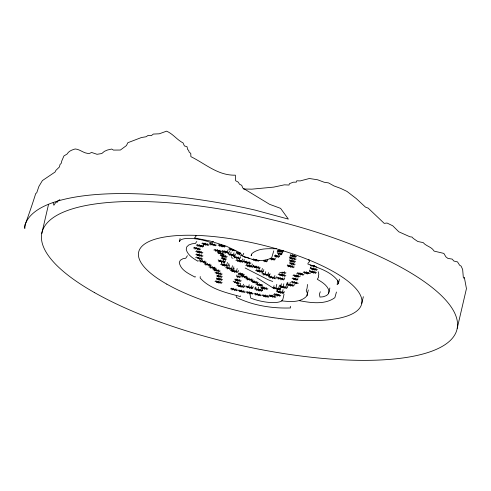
<?xml version="1.0" encoding="UTF-8"?>
<svg xmlns="http://www.w3.org/2000/svg" width="491" height="491" viewBox="0 0 491 491"><rect width="100%" height="100%" fill="white"/><g stroke="black" fill="none" stroke-linecap="round" stroke-linejoin="round"><path stroke-width="0.74" d="M200.26 276.574L200.15 277.974C210.136 289.273 226.32 292.648 240.314 296.57L240.473 295.889M273.763 250.84L271.719 257.757C261.648 263.55 248.949 258.782 239.099 254.559L240.406 252.662M284.025 294.232L282.89 299.301L281.865 300.805A22.248 6.764 13.1 0 1 254.43 299.449L250.729 298.105L250.023 294.575L250.318 293.311M281.539 300.83C289.954 301.775 300.903 302.873 306.973 295.748L307.372 293.237L306.243 290.684L307.09 288.205L307.501 284.442M180.093 238.522L179.356 241.682L180.381 240.179A22.248 6.764 13.1 0 1 207.816 241.535L211.517 242.879L213.407 241.308M320.292 291.746L319.426 294.177L319.954 297.08L323.195 296.779L326.54 295.57L328.547 293.661L329.068 291.175C327.693 285.388 322.071 282.116 317.309 279.305L318.702 276.856L318.321 275.997L318.825 274.322L318.205 271.658M41.766 233.495L48.456 204.747M200.629 245.555L200.291 246.991L199.463 244.518M198.149 260.586L197.99 261.267C193.227 258.456 187.605 255.185 186.224 249.397L186.752 246.912L188.759 245.003L192.104 243.794L195.344 243.493L196.811 241.468M195.246 276.464L195.087 277.145C188.943 273.775 180.418 270.13 179.283 262.366L180.369 260.199L182.953 258.714L185.782 258.211L187.402 255.694M203.047 245.635L202.715 247.071L197.038 244.438M203.814 244.948L203.477 246.378L196.277 245.132M203.526 261.316L203.194 262.753L202.366 260.279M222.478 245.598L222.141 247.034L221.318 244.567M221.214 253.239L220.87 254.719L219.98 252.061M221.748 262.182L221.398 263.661L227.511 266.49M223.976 259.371L223.632 260.85L218.783 261.777M224.608 261.249L224.013 263.747L224.903 266.404M225.424 260.506L225.081 261.985L218.624 260.868M227.953 249.956L227.609 251.441L222.761 252.368M229.401 251.091L229.058 252.577L213.873 250.011M230.396 248.704L230.064 250.134L232.317 249.704L232.728 250.938M227.401 262.39L226.879 264.612L222.03 265.545M231.083 251.987L230.739 253.473L231.629 256.13M228.849 263.526L228.327 265.748L220.582 264.404M229.561 264.852L229.045 267.073L229.935 269.731M233.955 252.853L233.612 254.338L229.365 255.148M234.588 254.737L234.238 256.216L228.131 253.387M232.433 265.711L231.912 267.939L227.063 268.865M235.404 253.994L235.06 255.473L228.603 254.356M236.674 251.705L236.343 253.141L239.939 253.761L239.528 252.527M233.882 266.852L233.366 269.074L225.615 267.73M234.127 268.43L233.777 269.915L234.667 272.573L235.017 271.087M238.025 252.761L237.687 254.197L239.344 253.878M237.165 268.552L236.65 270.78L231.801 271.707M239.669 258.137L239.326 259.622L240.216 262.28M240.553 256.719L240.209 258.205L234.397 257.198M238.442 270.431L238.098 271.916L230.353 270.572M243.763 253.264L242.597 255.952L241.547 254.344L238.037 251.73L225.921 246.022L209.903 240.971L194.51 237.969L196.167 235.932L195.461 235.379M242.542 259.002L242.198 260.488L237.349 261.415M237.982 283.239L237.638 284.725L243.745 287.554M244.162 259.395L243.646 261.623L235.895 260.279M240.59 283.325L240.246 284.811L241.136 287.468M246.881 263.096L246.537 264.575L252.65 267.405M243.462 284.191L243.113 285.676L238.264 286.603M249.496 263.182L249.146 264.661L250.036 267.319M251.374 254.823L251.171 255.707L251.957 253.546C258.634 247.949 268.221 248.673 276.408 248.796M244.911 285.326L244.567 286.812L236.815 285.467M252.362 264.048L252.018 265.527L247.169 266.453M249.189 284.7L248.851 286.136L249.68 288.604L250.011 287.174M253.466 266.662L253.81 265.183M256.37 259.745L256.038 261.181L255.621 259.942L253.368 260.377M251.852 285.504L251.521 286.94L247.016 287.806M252.435 287.253L252.104 288.683L246.427 286.057M253.203 286.56L252.865 287.996L245.666 286.744M259.316 268.307L258.972 269.792L259.862 272.45M255.105 287.701L254.755 289.181L262.507 290.525L262.851 289.046M255.921 286.959L255.578 288.438L261.685 291.267L262.034 289.788M262.36 268.436L261.838 270.658L256.989 271.584M258.53 287.045L258.186 288.524L259.076 291.181L259.426 289.702M262.814 271.057L262.47 272.536L256.363 269.706M263.808 269.571L263.293 271.793L255.541 270.449M258.475 294.318L258.143 295.748L257.315 293.28M267.705 259.764L267.374 261.194L263.771 260.568L264.189 261.807M261.402 287.91L261.059 289.389L256.21 290.316M265.735 271.689L265.392 273.174L266.282 275.832M268.608 272.554L268.264 274.033L263.409 274.966M269.234 274.432L268.89 275.917L262.783 273.082M270.056 273.69L269.712 275.175L261.961 273.831M274.586 258.696L274.248 260.132L270.277 258.291M275.347 258.008L275.009 259.444L270.191 258.604M276.654 255.897L276.323 257.333L275.494 254.866M278.495 254.234L278.158 255.664L274.708 256.327M279.066 253.27L278.728 254.706L277.906 252.233M280.152 250.938L279.821 252.374L278.992 249.907M274.886 275.519L274.543 276.998L269.688 277.931M279.839 255.289L279.508 256.725L274.684 255.885M281.49 253.35L281.153 254.786L277.182 252.945M274.021 285.725L273.69 287.161L279.367 289.788L279.698 288.358M276.335 276.654L275.991 278.139L268.239 276.795M282.577 251.018L282.245 252.454L277.703 250.349M282.251 252.656L281.914 254.093L278.317 253.466L280.57 253.037M283.338 250.33L283.006 251.766L277.568 250.821M276.783 284.369L276.114 287.241L276.942 289.708M277.028 290.181L276.697 291.617L283.896 292.863L284.228 291.427M277.789 289.487L277.458 290.924L283.135 293.557L283.467 292.12M279.447 285.173L278.778 288.045L274.727 288.818M280.471 285.142L280.134 286.578L287.333 287.824L287.836 285.676M280.625 286.947L280.128 289.101L272.928 287.849M281.398 283.737L280.901 285.885L286.572 288.518M280.379 288.855L279.882 291.003L280.711 293.477L281.042 292.041M281.816 286.198L281.484 287.634L285.989 286.769L286.492 284.614M284.749 277.783L284.406 279.262L276.654 277.918M283.823 283.816L283.325 285.965L284.148 288.438L284.485 287.002M283.049 289.653L282.546 291.807L278.041 292.673M287.069 282.945L286.738 284.381L293.937 285.633L294.269 284.197M287.836 282.257L287.499 283.694L293.176 286.321M290.261 282.337L289.923 283.773L290.752 286.241M297.331 275.856L296.994 277.292L296.171 274.825M309.692 270.025L309.361 271.462L316.56 272.708M310.564 267.03L310.232 268.467L317.432 269.719M306.973 295.748L308.323 289.929M314.504 265.557L314.166 266.994L313.755 265.754L310.159 265.134M328.547 293.661L329.866 288.002M337.673 280.821L337.157 284.688L338.416 283.583L339.453 279.127M361.763 303.389L363.322 296.699M457.213 328.313L466.45 288.616L464.357 277.458L463.872 278.201L463.314 277.305L462.657 269.491L461.129 266.128L459.668 265.281L457.508 261.899L453.88 261.052L452.131 259.088L447.872 258.401L445.883 256.848L443.852 253.411L434.118 251.11C431.589 246.685 426.114 246.304 423.174 242.597L417.804 241.511L413.324 238.473L412.01 237.055L409.905 236.76L398.827 231.807L392.757 225.805L387.037 223.031L384.201 223.362L368.189 208.123L365.507 207.147L356.263 198.579L346.971 191.404L340.613 188.36L334.07 185.972L328.54 182.904L324.158 182.241L317.695 179.804L309.361 178.503L300.173 180.915L296.705 180.798L296.398 182.136L293.25 182.204L289.377 183.689L289.058 185.046L284.406 184.831L273.757 187.108L251.834 189.158L243.456 189.004M336.452 292.016L334.844 297.699C324.766 304.985 310.821 302.812 299.32 300.682M203.182 244.671L207.687 243.806M197.627 246.187L202.132 245.322M210.516 244.935L215.021 244.076M194.792 248.986L199.297 248.127M219.477 246.23L223.982 245.365M197.032 252.466L201.537 251.601M215.322 251.153L220.171 250.22M197.137 255.713L201.648 254.854M218.605 253.743L222.853 252.926M197.971 258.561L201.427 257.898M221.601 256.437L225.842 255.621M200.524 261.949L205.029 261.083M222.724 258.413L225.148 257.947M231.249 257.112L231.642 257.032M234.52 257.879L238.761 257.069M205.526 264.987L210.031 264.121M244.696 257.609L246.948 257.18M277.151 251.57L281.656 250.711M210.32 268.061L214.825 267.202M244.739 262.875L249.588 261.949M270.21 259.045L273.665 258.383M266.03 260.138L263.771 260.568L266.613 261.887M214.352 270.836L218.857 269.97M290.334 256.314L295.183 255.388M289.868 258.861L294.717 257.935M216.371 273.843L220.876 272.984M254.007 267.65L258.855 266.723M289.954 261.384L294.201 260.568M216.961 276.501L221.011 275.721M290.101 263.79L293.735 263.096M238.092 274.451L242.941 273.524M216.703 279.508L221.214 278.642M239.89 277.624L237.055 276.31L239.307 275.881M288.039 266.785L292.888 265.852M241.965 277.059L246.47 276.194M216.335 282.534L220.846 281.668M235.576 280.527L239.817 279.717M311.503 266.19L313.755 265.754L316.591 267.073M279.717 272.695L282.141 272.235L286.014 272.904M284.172 271.842L284.565 271.769M247.108 279.895L251.957 278.968M234.802 282.761L238.258 282.104M279.575 275.506L284.424 274.579M311.576 269.522L316.081 268.663M252.515 282.534L257.02 281.668M298.08 274.359L302.585 273.493M304.537 273.358L309.042 272.499M310.705 272.517L315.21 271.652M278.102 279.054L282.951 278.127M294.33 276.488L298.835 275.629M231.789 289.899L236.294 289.033M257.431 285.443L262.28 284.516M293.452 279.643L297.957 278.778M239.442 291.697L243.947 290.832M262.077 288.659L266.582 287.8M292.489 283.055L296.994 282.19M247.36 293.237L251.865 292.378M288.082 285.437L292.593 284.577M255.473 294.944L259.978 294.084M263.305 296.49L267.816 295.625M274.899 295.361L279.404 294.496M270.154 296.693L274.665 295.827M290.175 255.406L296.632 256.523M218.133 245.175L225.332 246.427M209.172 243.88L216.371 245.132M289.708 257.947L296.165 259.07M201.838 243.616L209.037 244.862M228.72 249.078L233.759 249.956M289.837 260.696L295.65 261.703M290.021 263.336L295.183 264.232M243.346 256.554L245.113 256.861M193.448 247.93L200.647 249.183M217.844 252.945L224.301 254.062M252.024 259.322L259.223 260.568M287.235 265.76L294.336 266.994M220.189 255.529L227.296 256.756M195.688 251.41L202.881 252.656M231.795 257.947L233.09 258.174M243.935 261.85L251.036 263.084M303.192 272.302L310.392 273.555M221.429 258.186L226.596 259.082M195.792 254.657L202.992 255.909M296.73 273.303L303.929 274.549M245.721 265.318L260.31 267.859M195.571 257.701L196.112 257.8M197.339 258.008L202.771 258.953M292.986 275.433L300.185 276.685M278.127 274.371L285.879 275.715M199.18 260.893L206.38 262.139M292.108 278.587L297.865 279.582M204.182 263.925L211.382 265.177M208.97 267.006L216.169 268.258M291.145 282L298.338 283.246M238.577 273.653L244.389 274.659M213.002 269.78L220.201 271.026M240.621 276.003L247.82 277.249M237.055 276.31L240.658 276.936M215.021 272.787L222.22 274.039M245.66 278.759L253.411 280.103M251.165 281.478L258.364 282.724M216.924 275.832L222.362 276.777M234.808 279.729L241.265 280.852M255.977 284.307L262.44 285.424M216.513 278.649L222.558 279.698M234.17 282.215L239.602 283.16M260.733 287.603L267.933 288.855M214.99 281.478L222.19 282.724M273.555 294.305L280.748 295.551M230.445 288.843L237.638 290.089M268.81 295.631L276.01 296.883M238.092 290.641L245.291 291.887M246.016 292.182L253.215 293.434M254.129 293.888L261.329 295.14M261.961 295.435L269.16 296.681M290.316 254.719L295.815 257.266M289.236 256.983L295.349 259.813M310.993 267.779L316.664 270.406M289.334 259.899L294.827 262.446M310.122 270.774L315.793 273.401M274.77 255.572L278.747 257.413M289.481 262.71L294.367 264.974M303.954 271.615L308.495 273.714M287.407 264.901L293.52 267.736M297.497 272.609L303.168 275.242M293.747 274.745L298.853 277.108M253.35 258.892L258.462 261.261M285.191 273.647L282.141 272.235L282.583 273.561M229.481 248.391L235.152 251.018M292.869 277.894L297.411 279.999M237.104 252.448L239.939 253.761M247.513 257.444L249.784 258.493M218.894 244.487L224.565 247.114M278.949 273.628L285.056 276.458M209.933 243.192L215.604 245.819M291.906 281.306L297.012 283.675M222.128 250.49L228.235 253.319M244.107 260.997L250.22 263.827M233.28 256.118L239.393 258.947M253.381 265.772L259.487 268.602M277.476 277.176L283.583 280.005M202.599 242.922L208.27 245.549M214.69 249.268L220.803 252.098M236.717 259.536L242.824 262.366M217.372 251.975L223.479 254.804M269.062 276.052L275.169 278.882M220.975 254.952L226.474 257.499M221.502 257.849L225.774 259.825M194.209 247.243L199.886 249.87M218.151 259.899L224.264 262.728M196.449 250.717L202.12 253.35M226.437 266.987L232.544 269.817M238.681 273.137L243.567 275.402M231.169 269.829L237.282 272.658M196.553 253.97L202.231 256.597M241.382 275.31L247.059 277.937M246.482 278.016L252.589 280.846M251.926 280.784L257.603 283.417M256.799 283.565L262.906 286.394M261.494 286.916L267.165 289.543M196.332 257.014L202.01 259.641M274.316 293.612L279.987 296.245M199.941 260.199L205.612 262.832M204.943 263.237L210.614 265.864M209.731 266.318L215.408 268.945M213.763 269.086L219.44 271.719M269.571 294.944L275.248 297.571M234.95 279.048L240.449 281.595M215.782 272.1L221.459 274.727M262.722 294.741L268.399 297.374M233.164 281.22L238.841 283.847M217.059 275.365L221.601 277.47M254.89 293.201L260.568 295.827M246.777 291.494L252.454 294.121M216.691 278.023L221.797 280.392M238.859 289.948L244.53 292.581M215.752 280.784L221.429 283.417M231.206 288.149L236.877 290.776M245.138 267.994L266.558 278.943A14.423 4.302 12.2 0 0 272.732 281.429M256.799 277.734L273.837 288.438M57.017 202.145L57.22 202.507M290.291 306.28L290.494 307.955C272.124 308.581 253.086 305.531 236.496 297.454L236.183 296.005M313.418 267.859L314.24 270.326M312.546 270.854L313.375 273.321M306.378 271.695L307.206 274.162M299.921 272.689L300.744 275.163M292.317 254.522L293.207 257.18M291.844 257.069L292.734 259.727M291.329 259.702L292.219 262.36M290.868 262.231L291.758 264.888M295.294 277.974L296.122 280.447M290.015 264.987L290.911 267.65M294.33 281.386L295.152 283.859M281.558 273.714L282.448 276.372M280.085 277.262L280.975 279.919M271.413 258.818L271.824 260.052M271.67 276.138L272.56 278.796M276.74 293.692L277.562 296.165M271.996 295.023L272.824 297.491M263.919 286.996L264.741 289.463M255.989 265.858L256.879 268.516M265.146 294.821L265.975 297.294M259.408 283.651L260.298 286.308M254.35 280.864L255.179 283.338M246.715 261.083L247.611 263.741M249.09 278.102L249.98 280.76M243.806 275.39L244.635 277.857M249.201 291.574L250.029 294.041M235.889 256.204L236.779 258.861M240.068 272.658L240.958 275.316M236.644 275.077L237.466 277.544M241.284 290.028L242.106 292.501M236.944 278.851L237.834 281.509M235.588 281.3L236.417 283.767M224.737 250.576L225.627 253.233M222.975 254.755L223.865 257.413M233.63 288.229L234.453 290.697M222.276 257.081L223.166 259.739M217.298 249.354L218.188 252.012M220.76 259.985L221.65 262.642M212.358 243.272L213.186 245.739M218.207 272.18L219.035 274.647M218.348 274.917L219.176 277.39M216.187 269.166L217.016 271.64M218.544 277.838L219.373 280.312M218.176 280.864L219.004 283.338M205.023 243.002L205.846 245.469M212.155 266.398L212.984 268.865M207.368 263.317L208.19 265.784M198.873 250.797L199.696 253.27M198.978 254.05L199.806 256.517M196.633 247.323L197.462 249.79M198.757 257.094L199.585 259.561M53.12 202.851L53.9 205.256L55.606 202.636A212.996 69.249 14.5 0 1 59.877 199.628M338.416 283.583L338.324 281.374C331.247 271.652 318.727 267.933 307.863 264.041L308.072 263.158L309.612 261.519L308.98 260.715L308.943 259.469M25.127 224.731L24.826 228.462L24.55 227.216A223.638 67.991 13.1 0 1 254.927 210.05L288.352 219.096L280.619 208.374L269.602 204.324L242.793 188.035L241.725 185.322L239.498 184.205L238.344 182.198L235.619 180.719L235.379 175.177C217.955 175.631 205.496 163.847 190.889 156.647L190.772 153.462L189.047 151.934L188.728 150.522L187.605 149.405L187.04 146.723L184.407 145.931L183.057 142.906C176.993 139.843 172.955 133.81 166.566 131.165L159.256 133.81L153.327 134.068L151.296 135.688L148.233 135.338L146.079 136.762L141.488 137.505L127.832 142.721L126.439 145.575L120.375 150.037L113.421 150.086L111.69 149.043L107.492 150.013L104.411 151.338L101.784 153.536L97.034 154.297L91.596 152.456L89.608 153.382C84.2 154.002 80.254 149.27 75.191 148.963C72.189 149.847 68.679 151.038 67.15 153.984L63.922 155.972L61.792 160.888L61.222 163.331L60.019 164.503L59.454 166.928L55.845 170.438L55.066 172.034L42.392 180.584L38.893 186.433L36.733 192.773L35.714 193.571C32.443 204.053 28.859 214.401 25.127 224.731M166.805 284.136A114.464 34.8 13.1 0 0 356.325 311.392A114.464 34.8 13.1 0 0 227.419 238.245A114.464 34.8 13.1 0 0 166.805 284.136M94.272 292.47A213.082 64.787 13.1 0 0 447.086 343.203A213.082 64.787 13.1 0 0 207.11 207.036A213.082 64.787 13.1 0 0 94.272 292.47"/></g></svg>
